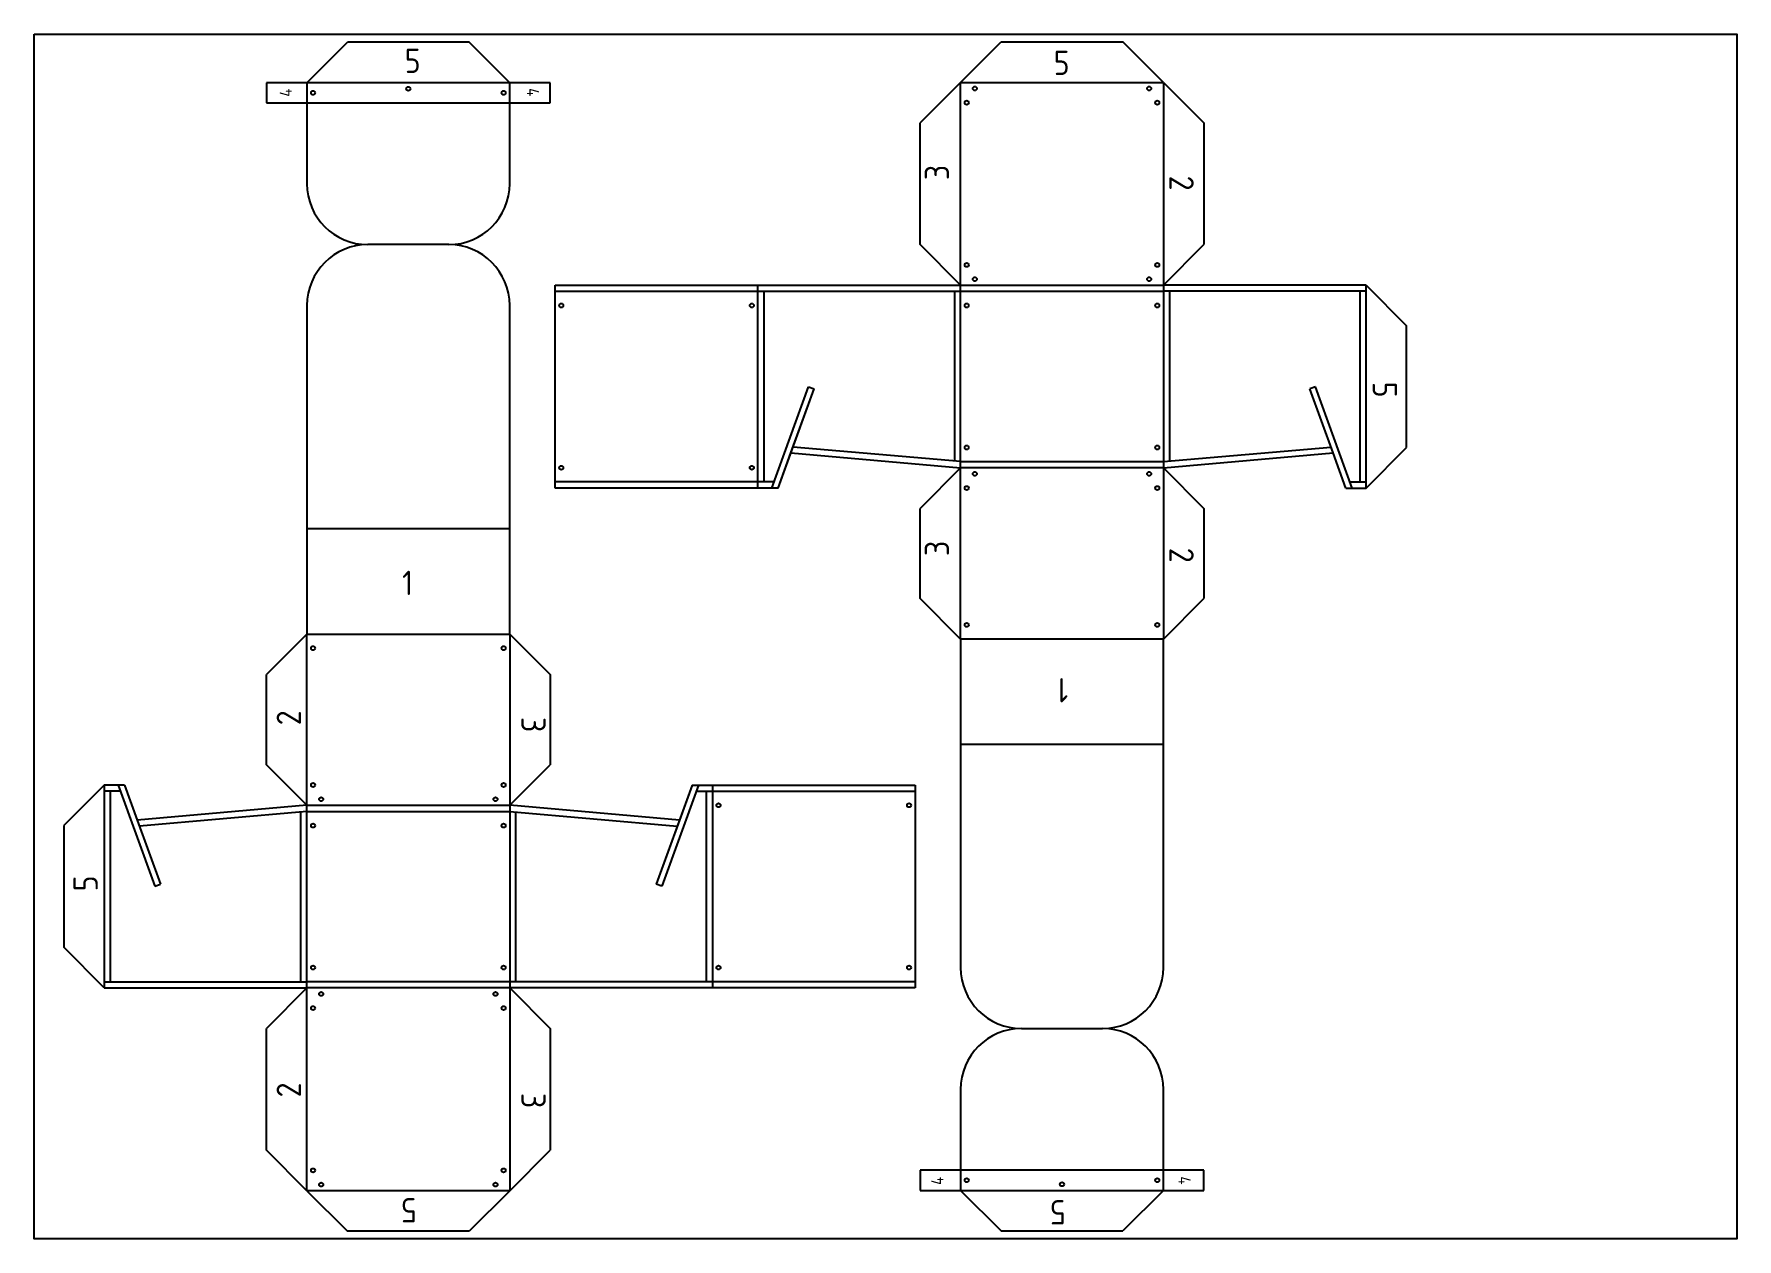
# Model space of a CAD drawing. Header units: centimetres. Extents: x 2.5 to 44.5, y 1.6 to 31.3.
import ezdxf

# ---------------------------------------------------------------- set-up
doc = ezdxf.new("R2010")
doc.units = ezdxf.units.CM
doc.linetypes.add('ACAD_ISO02W100', pattern=[15, 12, -3])
for name, color, linetype in [('1. Corte', 5, 'Continuous'), ('2. Gravura', 10, 'Continuous'), ('3. Contorno', 3, 'Continuous'), ('4. Contorno Dobras', 6, 'ACAD_ISO02W100')]:
    doc.layers.add(name, color=color, linetype=linetype)
doc.styles.add('Mobiliário 1_10', font='isocp3.shx', dxfattribs={"height": 0.6})

msp = doc.modelspace()

# ---------------------------------------------------------------- linework, layer by layer
msp.add_lwpolyline([(2.488, 31.257), (44.488, 31.257), (44.488, 1.557), (2.488, 1.557)], close=True)
at = {"layer": '1. Corte'}
for p, q in [((9.219, 30.058), (10.219, 31.058)), ((14.219, 30.058), (13.219, 31.058)), ((25.342, 30.066), (26.342, 31.066)), ((26.342, 31.066), (29.342, 31.066)), ((30.342, 30.066), (29.342, 31.066)), ((9.219, 30.058), (8.219, 30.058)), ((8.219, 30.058), (8.219, 29.558)), ((15.219, 30.058), (14.219, 30.058)), ((15.219, 29.558), (15.219, 30.058)), ((25.342, 30.066), (24.342, 29.066)), ((30.342, 30.066), (31.342, 29.066)), ((8.219, 29.558), (9.219, 29.558)), ((9.219, 29.558), (9.219, 27.568)), ((14.219, 27.568), (14.219, 29.558)), ((14.219, 29.558), (15.219, 29.558)), ((24.342, 26.066), (24.342, 29.066)), ((31.342, 29.066), (31.342, 26.066)), ((25.342, 25.066), (24.342, 26.066)), ((30.342, 25.066), (31.342, 26.066)), ((15.342, 20.066), (15.342, 25.066)), ((15.342, 25.066), (20.342, 25.066)), ((20.342, 25.066), (25.342, 25.066)), ((35.342, 25.066), (30.342, 25.066)), ((35.342, 25.066), (36.342, 24.066)), ((9.219, 24.568), (9.219, 19.068)), ((14.219, 19.068), (14.219, 24.568)), ((36.342, 21.066), (36.342, 24.066)), ((35.342, 20.066), (36.342, 21.066)), ((20.842, 20.066), (21.157, 20.932)), ((21.157, 20.932), (25.342, 20.566)), ((30.342, 20.566), (34.527, 20.932)), ((34.842, 20.066), (34.527, 20.932)), ((25.342, 20.566), (24.342, 19.566)), ((30.342, 20.566), (31.342, 19.566)), ((20.342, 20.066), (15.342, 20.066)), ((20.842, 20.066), (20.342, 20.066)), ((34.842, 20.066), (35.342, 20.066)), ((24.342, 17.344), (24.342, 19.566)), ((31.342, 19.566), (31.342, 17.344)), ((9.219, 19.068), (9.219, 16.468)), ((14.219, 16.468), (14.219, 19.068)), ((25.342, 16.344), (24.342, 17.344)), ((30.342, 16.344), (31.342, 17.344)), ((9.219, 16.468), (8.219, 15.468)), ((14.219, 16.468), (15.219, 15.468)), ((25.342, 16.344), (25.342, 13.744)), ((30.342, 13.744), (30.342, 16.344)), ((8.219, 13.246), (8.219, 15.468)), ((15.219, 15.468), (15.219, 13.246)), ((25.342, 13.744), (25.342, 8.244)), ((30.342, 8.244), (30.342, 13.744)), ((9.219, 12.246), (8.219, 13.246)), ((14.219, 12.246), (15.219, 13.246)), ((4.219, 12.746), (3.219, 11.746)), ((4.719, 12.746), (4.219, 12.746)), ((4.719, 12.746), (5.035, 11.88)), ((18.719, 12.746), (18.404, 11.88)), ((18.719, 12.746), (19.219, 12.746)), ((19.219, 12.746), (24.219, 12.746)), ((24.219, 12.746), (24.219, 7.746)), ((9.219, 12.246), (5.035, 11.88)), ((18.404, 11.88), (14.219, 12.246)), ((3.219, 11.746), (3.219, 8.746)), ((4.219, 7.746), (3.219, 8.746)), ((4.219, 7.746), (9.219, 7.746)), ((9.219, 7.746), (8.219, 6.746)), ((19.219, 7.746), (14.219, 7.746)), ((14.219, 7.746), (15.219, 6.746)), ((24.219, 7.746), (19.219, 7.746)), ((8.219, 3.746), (8.219, 6.746)), ((15.219, 6.746), (15.219, 3.746)), ((25.342, 5.244), (25.342, 3.254)), ((30.342, 3.254), (30.342, 5.244)), ((9.219, 2.746), (8.219, 3.746)), ((14.219, 2.746), (15.219, 3.746)), ((25.342, 3.254), (24.342, 3.254)), ((24.342, 3.254), (24.342, 2.754)), ((31.342, 3.254), (30.342, 3.254)), ((31.342, 2.754), (31.342, 3.254)), ((9.219, 2.746), (10.219, 1.746)), ((14.219, 2.746), (13.219, 1.746)), ((24.342, 2.754), (25.342, 2.754)), ((25.342, 2.754), (26.342, 1.754)), ((30.342, 2.754), (29.342, 1.754)), ((30.342, 2.754), (31.342, 2.754)), ((13.219, 1.746), (10.219, 1.746))]:
    msp.add_line(p, q, dxfattribs=at)
at = {"layer": '1. Corte', "ltscale": 0.8}
for p, q in [((13.219, 31.058), (10.219, 31.058)), ((26.342, 1.754), (29.342, 1.754))]:
    msp.add_line(p, q, dxfattribs=at)
at = {"layer": '1. Corte'}
for centre, start, end in [((10.719, 27.568), 180, 270), ((12.719, 27.568), 270, 360), ((10.719, 24.568), 90, 180), ((12.719, 24.568), 0, 90), ((26.842, 8.244), 180, 270), ((28.842, 8.244), 270, 0), ((26.842, 5.244), 90, 180), ((28.842, 5.244), 0, 90)]:
    msp.add_arc(centre, 1.5, start, end, dxfattribs=at)
at = {"layer": '2. Gravura'}
for centre in [(9.369, 29.808), (11.719, 29.908), (14.069, 29.808), (25.692, 29.916), (29.992, 29.916), (25.492, 29.566), (30.192, 29.566), (25.492, 25.566), (25.692, 25.216), (29.992, 25.216), (30.192, 25.566), (15.492, 24.566), (20.192, 24.566), (25.492, 24.566), (30.192, 24.566), (25.492, 21.066), (30.192, 21.066), (15.492, 20.566), (20.192, 20.566), (25.692, 20.416), (29.992, 20.416), (25.492, 20.066), (30.192, 20.066), (25.492, 16.693), (30.192, 16.693), (9.369, 16.119), (14.069, 16.119), (9.369, 12.746), (14.069, 12.746), (9.569, 12.396), (13.869, 12.396), (19.369, 12.246), (24.069, 12.246), (9.369, 11.746), (14.069, 11.746), (9.369, 8.246), (14.069, 8.246), (19.369, 8.246), (24.069, 8.246), (9.569, 7.596), (13.869, 7.596), (9.369, 7.246), (14.069, 7.246), (9.369, 3.246), (9.569, 2.896), (13.869, 2.896), (14.069, 3.246), (25.492, 3.004), (27.842, 2.904), (30.192, 3.004)]:
    msp.add_circle(centre, 0.05, dxfattribs=at)
at = {"layer": '3. Contorno'}
for p, q in [((15.342, 24.916), (20.342, 24.916)), ((20.342, 24.916), (25.342, 24.916)), ((20.492, 20.216), (20.492, 24.916)), ((25.192, 24.916), (25.192, 20.73)), ((25.342, 24.916), (30.342, 24.916)), ((35.342, 24.916), (30.342, 24.916)), ((30.492, 24.916), (30.492, 20.73)), ((35.192, 20.216), (35.192, 24.916)), ((20.682, 20.066), (21.591, 22.561)), ((20.682, 20.066), (21.591, 22.561)), ((20.842, 20.066), (21.732, 22.509)), ((21.157, 20.932), (21.732, 22.509)), ((21.591, 22.561), (21.732, 22.509)), ((21.591, 22.561), (21.732, 22.509)), ((34.093, 22.561), (33.952, 22.509)), ((34.527, 20.932), (33.952, 22.509)), ((35.002, 20.066), (34.093, 22.561)), ((25.342, 20.717), (21.211, 21.078)), ((30.342, 20.717), (34.474, 21.078)), ((30.342, 20.716), (25.342, 20.716)), ((20.342, 20.216), (15.342, 20.216)), ((20.737, 20.216), (20.342, 20.216)), ((34.947, 20.216), (35.342, 20.216)), ((4.56, 12.746), (5.468, 10.251)), ((18.719, 12.746), (17.83, 10.303)), ((18.879, 12.746), (17.971, 10.251)), ((18.879, 12.746), (17.971, 10.251)), ((4.614, 12.596), (4.219, 12.596)), ((4.369, 12.596), (4.369, 7.896)), ((18.824, 12.596), (19.219, 12.596)), ((19.069, 12.596), (19.069, 7.896)), ((19.219, 12.596), (24.219, 12.596)), ((5.035, 11.88), (5.609, 10.303)), ((9.219, 12.095), (5.088, 11.734)), ((9.069, 7.896), (9.069, 12.082)), ((9.219, 12.096), (14.219, 12.096)), ((14.219, 12.095), (18.351, 11.734)), ((14.369, 7.896), (14.369, 12.082)), ((18.404, 11.88), (17.83, 10.303)), ((5.468, 10.251), (5.609, 10.303)), ((17.971, 10.251), (17.83, 10.303)), ((17.971, 10.251), (17.83, 10.303)), ((4.219, 7.896), (9.219, 7.896)), ((14.219, 7.896), (9.219, 7.896)), ((19.219, 7.896), (14.219, 7.896)), ((24.219, 7.896), (19.219, 7.896))]:
    msp.add_line(p, q, dxfattribs=at)
at = {"layer": '4. Contorno Dobras', "ltscale": 0.8}
for p, q in [((14.219, 30.058), (9.219, 30.058)), ((9.219, 30.058), (9.219, 29.558)), ((14.219, 29.558), (14.219, 30.058)), ((25.342, 25.066), (25.342, 30.066)), ((25.342, 30.066), (30.342, 30.066)), ((30.342, 30.066), (30.342, 25.066)), ((9.219, 29.558), (14.219, 29.558)), ((12.719, 26.068), (10.719, 26.068)), ((20.342, 20.066), (20.342, 25.066)), ((25.342, 25.066), (30.342, 25.066)), ((25.342, 20.566), (25.342, 25.066)), ((30.342, 25.066), (30.342, 20.566)), ((30.342, 20.566), (25.342, 20.566)), ((25.342, 16.344), (25.342, 20.566)), ((30.342, 20.566), (30.342, 16.344)), ((9.219, 19.068), (14.219, 19.068)), ((9.219, 12.246), (9.219, 16.468)), ((9.219, 16.468), (14.219, 16.468)), ((14.219, 16.468), (14.219, 12.246)), ((30.342, 16.344), (25.342, 16.344)), ((30.342, 13.744), (25.342, 13.744)), ((19.219, 12.746), (19.219, 7.746)), ((9.219, 12.246), (14.219, 12.246)), ((9.219, 7.746), (9.219, 12.246)), ((14.219, 12.246), (14.219, 7.746)), ((14.219, 7.746), (9.219, 7.746)), ((9.219, 2.746), (9.219, 7.746)), ((14.219, 7.746), (14.219, 2.746)), ((26.842, 6.744), (28.842, 6.744)), ((30.342, 3.254), (25.342, 3.254)), ((25.342, 3.254), (25.342, 2.754)), ((30.342, 2.754), (30.342, 3.254)), ((14.219, 2.746), (9.219, 2.746)), ((25.342, 2.754), (30.342, 2.754))]:
    msp.add_line(p, q, dxfattribs=at)
at = {"layer": '4. Contorno Dobras'}
for p, q in [((35.342, 20.066), (35.342, 25.066)), ((4.219, 12.746), (4.219, 7.746))]:
    msp.add_line(p, q, dxfattribs=at)

# ---------------------------------------------------------------- texts
at = {"layer": '3. Contorno', "style": 'Mobiliário 1_10'}
for rotation, p in [(90, (8.847, 29.713)), (270, (14.645, 29.925)), (90, (24.917, 2.887)), (270, (30.714, 3.099))]:
    msp.add_text('4', height=0.3, rotation=rotation, dxfattribs=at).set_placement(p)
at = {"layer": '3. Contorno', "char_height": 0.6, "attachment_point": 1, "style": 'Mobiliário 1_10'}
for s, insert in [('5', (11.63, 30.898)), ('5', (27.636, 30.848)), ('1', (11.566, 18.028))]:
    msp.add_mtext_dynamic_manual_height_columns(s, width=0.45937, gutter_width=3, heights=[0], dxfattribs=dict(at, insert=insert))
for s, insert, rotation in [('3', (24.456, 27.656), 90), ('2', (31.09, 27.767), 270), ('5', (36.102, 22.688), 270), ('3', (24.456, 18.389), 90), ('2', (31.09, 18.594), 270), ('1', (27.995, 14.784), 180), ('2', (8.472, 14.218), 90), ('3', (15.105, 14.423), 270), ('5', (3.46, 10.124), 90), ('2', (8.472, 5.045), 90), ('3', (15.105, 5.156), 270), ('5', (11.925, 1.964), 180), ('5', (27.931, 1.914), 180)]:
    msp.add_mtext_dynamic_manual_height_columns(s, width=0.45937, gutter_width=3, heights=[0], dxfattribs=dict(at, insert=insert, rotation=rotation))

doc.saveas('drawing.dxf')
